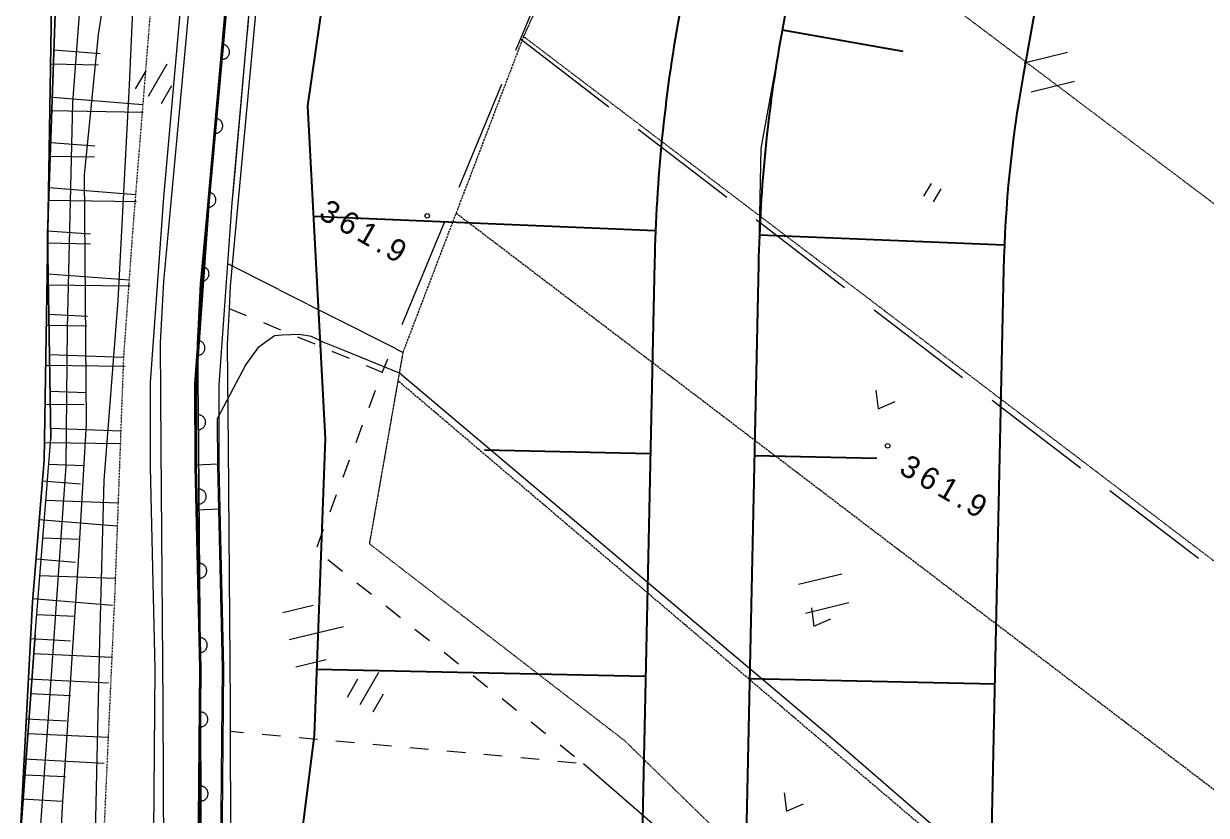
# Model space of a CAD drawing. Header units: millimetres. Extents: x 432273 to 1023813, y -32657 to 705940.
# Drawn here: x 533837 to 613464, y 350140 to 403424 of the extents above; entities that cross this region are included whole.
import ezdxf

# ---------------------------------------------------------------- set-up
doc = ezdxf.new("R2010")
doc.units = ezdxf.units.MM
doc.header["$LTSCALE"] = 100
for name, pattern in [('561019', [1, 0.5, -0.5]), ('56301', [0.5, 0.25, -0.25]), ('56302', [2, 1.5, -0.5]), ('SXF_一点短鎖線', [9.25, 6, -1.5, 0.25, -1.5])]:
    doc.linetypes.add(name, pattern=pattern)
for name, color, linetype, lineweight in [('D-BGD', 7, 'Continuous', 13), ('D-BMK', 2, 'SXF_一点短鎖線', 13), ('D-BMK-OTRS', 7, 'Continuous', 13), ('D-BYP-STR2', 6, 'Continuous', 25), ('●予備設計_LP横断', 7, 'Continuous', 13)]:
    doc.layers.add(name, color=color, linetype=linetype, lineweight=lineweight)
doc.styles.add('Style-WORKING', font='WORKING.shx')
doc.linetypes.add('56111', pattern='A,1.25,[30,dgnlstyle-dm500.shx,S=0.004,R=0,X=0,Y=0],1.25', length=2.5)

# ---------------------------------------------------------------- blocks, each defined once
blk = doc.blocks.new('M6334')
at = {"layer": '●予備設計_LP横断', "linetype": 'Continuous', "lineweight": 9}
for p, q in [((0, -1.25), (0, 1.25)), ((-1, -1.25), (-1, 0.15)), ((1, -1.25), (1, 0.15))]:
    blk.add_line(p, q, dxfattribs=at)
blk = doc.blocks.new('M6313')
at = {"layer": '●予備設計_LP横断', "linetype": 'Continuous', "lineweight": 9, "flags": 128}
blk.add_lwpolyline([(-0.75, 0), (0, -1), (0.75, 0)], dxfattribs=at)
blk = doc.blocks.new('M6311')
at = {"layer": '●予備設計_LP横断', "linetype": 'Continuous', "lineweight": 9}
for p, q in [((-0.75, -1), (-0.75, 0)), ((0, -1), (0, 0))]:
    blk.add_line(p, q, dxfattribs=at)
blk = doc.blocks.new('M7312')
at = {"layer": '●予備設計_LP横断', "linetype": 'Continuous', "lineweight": 20}
blk.add_circle((0, -0.001), 0.15, dxfattribs=at)
blk = doc.blocks.new('21311212131313131')
at = {"layer": 'D-BGD', "linetype": '56302'}
blk.add_line((2702908.9704, -1376395.0286), (2657800.9312, -1431775.2197), dxfattribs=at)
at = {"layer": 'D-BGD', "linetype": 'Continuous'}
for p, q in [((2664192.3316, -1383689.6553, 362995.9804), (2668626.5646, -1377640.9346, 363060.9804)), ((2658280.4734, -1391754.4838, 362908.9804), (2662714.7064, -1385705.7632, 362973.9804)), ((2637463.8741, -1389556.5307), (2636691.1228, -1386657.3345)), ((2635531.0767, -1390071.6982), (2634758.3254, -1387172.502)), ((2652367.738, -1399818.8322, 362820.9804), (2656801.971, -1393770.1115, 362886.9804)), ((2672868.6742, -1404015.7527), (2672100.3919, -1401116.723)), ((2646455.8798, -1407883.6608, 362733.9804), (2650890.1128, -1401834.9401, 362799.9804)), ((2670935.0828, -1404528.2056), (2670166.8005, -1401629.1758)), ((2640543.1444, -1415948.0091, 362646.9804), (2644977.3774, -1409899.2885, 362711.9804)), ((2683307.5115, -1418750.345, 362609.9804), (2688098.7825, -1412980.303, 362664.9804)), ((2634631.2862, -1424012.8377, 362559.9804), (2639065.5192, -1417964.117, 362624.9804)), ((2682082.5571, -1420350.7157, 362585.9804), (2682842.7354, -1419357.7782, 362600.9804)), ((2683274.2912, -1419233.7758, 362621.9804), (2683187.1526, -1420480.0164, 362652.9804)), ((2680563.5579, -1422336.1936, 362556.9804), (2681323.7362, -1421343.2562, 362571.9804)), ((2683099.5339, -1421727.1342, 362683.9804), (2683013.2725, -1422973.855, 362714.9804)), ((2679044.5587, -1424321.6716, 362527.9804), (2679803.8598, -1423328.2539, 362542.9804)), ((2682926.1339, -1424220.0957, 362745.9804), (2682838.9953, -1425466.3363, 362776.9804)), ((2637731.8444, -1425223.4025, 362552.9804), (2644717.6501, -1427952.1161, 362537.9804)), ((2677524.6824, -1426306.6694, 362498.9804), (2678284.8606, -1425313.7319, 362512.9804)), ((2682752.7339, -1426713.0571, 362808.9804), (2682665.1152, -1427960.1749, 362839.9804)), ((2676006.1633, -1428291.2702, 362468.9804), (2676765.8614, -1427299.2099, 362483.9804)), ((2647046.6767, -1428862.2999, 362532.9804), (2654032.4824, -1431591.0135, 362516.9804)), ((2674487.1641, -1430276.7481, 362439.9804), (2675245.9851, -1429284.2076, 362454.9804)), ((2682577.9766, -1429206.4155, 362870.9804), (2682491.7152, -1430453.1364, 362901.9804)), ((2672967.2878, -1432261.7459, 362410.9804), (2673726.9859, -1431269.6856, 362424.9804)), ((2682404.5766, -1431699.377, 362932.9804), (2682317.438, -1432945.6176, 362963.9804)), ((2656360.6318, -1432500.7171, 362511.9804), (2657238.0056, -1432843.0796, 362509.9804)), ((2658488.1796, -1433281.2231, 362491.9804), (2659667.201, -1433695.2356, 362475.9804)), ((2671448.2886, -1434247.2239, 362381.9804), (2672207.9867, -1433255.1636, 362395.9804)), ((2660847.5798, -1434108.8512, 362458.9804), (2662027.0814, -1434521.9865, 362441.9804)), ((2682230.6964, -1434193.2156, 362994.9804), (2682143.5579, -1435439.4562, 363025.9804)), ((2655897.0275, -1436260.9978, 362676.9804), (2656353.3935, -1435098.3221, 362619.9804)), ((2663206.1028, -1434935.999, 362425.9804), (2664385.6044, -1435349.1343, 362408.9804)), ((2669929.2894, -1436232.7018, 362351.9804), (2670688.5905, -1435239.2842, 362366.9804)), ((2675374.1916, -1438723.2278), (2674412.7631, -1435098.2818)), ((2665564.6258, -1435763.1468, 362392.9804), (2666745.0046, -1436176.7624, 362375.9804)), ((2677187.5418, -1438242.9938), (2676649.1385, -1436213.1134)), ((2667924.026, -1436590.7748, 362358.9804), (2669103.5276, -1437003.9102, 362342.9804)), ((2673562.1988, -1439203.0649), (2673024.6727, -1437173.6647)), ((2682056.4193, -1436685.6968, 363056.9804), (2681970.1579, -1437932.4177, 363087.9804)), ((2654985.6529, -1438585.9524, 362790.9804), (2655441.1417, -1437422.7964, 362733.9804)), ((2681883.0193, -1439178.6583, 363118.9804), (2681795.4006, -1440425.7761, 363149.9804)), ((2654073.4011, -1440910.4267, 362904.9804), (2654529.2869, -1439748.6281, 362847.9804)), ((2681709.1392, -1441672.4969, 363181.9804), (2681641.4369, -1442577.1058, 363219.9804)), ((2666774.435, -1445179.796), (2666662.5073, -1443582.8909)), ((2663665.9679, -1443712.9531), (2663756.8247, -1445310.8636)), ((2663756.8247, -1445310.8636), (2666774.435, -1445179.796)), ((2639197.6625, -1455432.0098), (2639561.4763, -1449335.452)), ((2640114.6288, -1455583.985), (2640089.1078, -1449299.8029)), ((2645292.2546, -1455515.9625), (2645639.4339, -1449698.1558)), ((2646139.4403, -1455553.2794), (2646114.1775, -1449622.6506)), ((2651101.933, -1455460.0871), (2651382.7951, -1450013.035)), ((2651828.2417, -1455532.436), (2651795.2978, -1449928.2134)), ((2656514.3918, -1455262.121), (2656595.2021, -1450281.0895)), ((2657235.3274, -1455505.5758), (2657202.0009, -1450151.9522)), ((2661479.6225, -1455080.5128), (2661556.1806, -1450361.5744)), ((2662445.2761, -1455484.7994), (2662422.8352, -1450319.5411)), ((2666335.0142, -1455302.989), (2666413.9031, -1450440.3841)), ((2667641.2686, -1455718.5916), (2667947.7305, -1450493.9789)), ((2671409.4904, -1455605.59), (2671491.952, -1450522.7683)), ((2672972.8053, -1456037.9862), (2673302.636, -1450666.561)), ((2676664.8359, -1455908.4244), (2676794.8335, -1450645.9327)), ((2682065.0517, -1456185.068), (2682198.5857, -1450779.4198)), ((2678367.5992, -1456221.0043), (2678537.0438, -1450830.1801)), ((2683762.3931, -1456404.0225), (2683936.6397, -1451004.4266)), ((2636006.0251, -1455388.0451), (2636192.2549, -1452265.493)), ((2636972.5378, -1455596.7455), (2636963.1061, -1452365.2737)), ((2642244.9586, -1455473.9861), (2642422.7068, -1452495.395)), ((2643176.1107, -1455572.6976), (2643160.0214, -1452519.9873)), ((2648197.8681, -1455555.9872), (2648354.1041, -1452671.8101)), ((2649017.3588, -1455544.106), (2649012.9873, -1452657.4159)), ((2653808.1624, -1455361.1041), (2653898.5805, -1452754.0832)), ((2654549.7439, -1455517.4372), (2654539.547, -1452787.1633)), ((2658997.0072, -1455171.3169), (2659036.3493, -1452746.3244)), ((2659862.6469, -1455496.0198), (2659844.3193, -1452863.8984)), ((2663907.7038, -1455158.2437), (2663946.1801, -1452796.3651)), ((2665024.5764, -1455562.9597), (2665178.5439, -1452990.9579)), ((2668872.2523, -1455454.2895), (2668912.59, -1452967.9329)), ((2674036.8717, -1455762.2659), (2674090.278, -1453170.6788)), ((2670289.0776, -1455879.8576), (2670450.3436, -1453232.0486)), ((2675667.8013, -1456133.8811), (2675758.8943, -1453447.6567)), ((2679364.9438, -1456046.7462), (2679430.8267, -1453379.7112)), ((2681062.5952, -1456316.8992), (2681149.7185, -1453617.1013)), ((2684838.6112, -1456327.1526), (2684906.2863, -1453587.5658)), ((2686462.1911, -1456491.1457), (2686554.1162, -1453782.5762)), ((2675409.1845, -1455844.0996), (2662176.6575, -1455055.018))]:
    blk.add_line(p, q, dxfattribs=at)
at = {"layer": 'D-BGD', "linetype": 'Continuous', "flags": 128}
for points, elevation in [([(2702153.7317, -1376870.8127), (2681169.2702, -1402131.1323), (2657284.392, -1431681.6933)], 361999.9804), ([(2500294.8029, -1428740.2306), (2508409.711, -1431228.6082), (2514811.5057, -1432683.4004), (2524842.0688, -1435273.107), (2537431.8809, -1438215.0067), (2554820.2005, -1441885.6245), (2576024.9899, -1445965.1036), (2585806.1412, -1447933.7566), (2596689.1636, -1449516.0617), (2609536.0621, -1451659.3085), (2613847.2703, -1452170.2824), (2614359.4142, -1449654.135), (2634916.4543, -1452440.7604), (2644408.9098, -1453172.8943), (2661106.8979, -1452704.6124), (2670021.7503, -1453036.182), (2686932.1851, -1453772.9379), (2703622.5533, -1454218.2154)], 363999.9803), ([(2828986.9218, -1456921.2074), (2805856.1044, -1456816.058), (2789667.3733, -1456972.5863), (2771551.848, -1456221.3806), (2755021.5856, -1456031.3366), (2738367.0338, -1455597.6861), (2718754.1381, -1455890.7267), (2696653.3621, -1455609.5754), (2678719.9587, -1454702.7015), (2663986.8988, -1453997.3627), (2654731.5827, -1454083.6309), (2639544.177, -1454054.1374), (2629689.0906, -1453517.9391), (2623379.0661, -1452278.691), (2622483.1475, -1454621.227), (2605866.7729, -1452862.0908), (2590531.4901, -1450422.5455), (2574950.7107, -1447881.6673), (2557628.6547, -1444666.8589), (2542719.8561, -1441975.1306), (2525843.2643, -1437890.3684), (2509335.4302, -1433517.2614), (2493542.7177, -1428964.4794)], 364999.9803), ([(2696766.6902, -1444371.5553), (2677436.5663, -1444606.2086), (2663852.3513, -1445209.2532), (2658302.8973, -1445333.7416), (2645975.8057, -1444698.3176), (2630595.0664, -1443647.5353), (2618461.119, -1442380.2409), (2600906.3451, -1439946.6445), (2587234.3133, -1437692.5605), (2583139.9232, -1437091.6538), (2578340.9662, -1436134.682), (2551333.3918, -1431459.5889), (2548342.8989, -1430922.6186), (2540072.2785, -1429430.8947), (2535182.6982, -1428395.8113), (2530313.3289, -1427034.3409), (2522623.25, -1424854.9133), (2517638.6902, -1423354.0007), (2514738.1951, -1422154.9145), (2510252.4896, -1422712.3935), (2503957.2115, -1422687.3786), (2504812.7968, -1420887.0816)], 361999.9804), ([(2657284.392, -1431681.6933), (2655857.5628, -1435398.0451), (2655307.5154, -1436865.1281), (2654943.5883, -1437648.6139), (2654819.869, -1438495.1961), (2654888.3327, -1439600.8916), (2654961.2492, -1440142.4257), (2655783.8084, -1441259.6477), (2656923.2446, -1442039.6028), (2660621.0058, -1443881.489), (2663805.5651, -1443809.8945), (2677396.0867, -1443205.7422), (2696736.903, -1442972.3821)], 361999.9804), ([(2586337.5759, -1445380.2881), (2591770.4628, -1446174.6997), (2592310.5974, -1444457.0818), (2605362.2872, -1446076.2975), (2620558.3775, -1448624.3298), (2625893.7405, -1449573.9802), (2629732.1911, -1450065.557), (2638268.6217, -1450272.0472), (2652788.4917, -1450729.5734), (2664931.3799, -1451420.3428), (2675771.0474, -1451499.144), (2683597.3161, -1451511.8116), (2702966.2352, -1451533.2441), (2719894.8684, -1451589.0993), (2737159.1071, -1451429.664), (2756824.0683, -1452057.776), (2779186.2686, -1453142.1229), (2797791.361, -1453305.1671), (2815815.4097, -1452655.3497), (2817769.9832, -1452252.4265), (2819896.0618, -1451486.2362), (2820356.2521, -1447505.1992), (2821533.6817, -1444152.7936)], 362999.9804)]:
    blk.add_lwpolyline(points, dxfattribs=dict(at, elevation=elevation))
at = {"layer": 'D-BGD', "linetype": '56301', "flags": 128}
for points in [[(2653062.1173, -1365553.1958), (2634229.5853, -1391672.3511), (2616581.0497, -1416149.3331), (2634459.3038, -1423800.1241), (2652664.9672, -1398759.4255), (2671973.9099, -1372201.0916)], [(2650151.6897, -1443411.4721), (2655876.8747, -1431478.905), (2668808.684, -1433469.1283), (2681697.073, -1416017.3086), (2688277.0456, -1408974.8929)]]:
    blk.add_lwpolyline(points, dxfattribs=at)
at = {"layer": 'D-BGD', "linetype": '56302', "flags": 128}
for points in [[(2646430.931, -1428092.0031), (2653425.996, -1418483.7305), (2684938.4172, -1375199.9084)], [(2634459.3038, -1423800.1241), (2649872.0773, -1429325.9931), (2655876.8747, -1431478.905)]]:
    blk.add_lwpolyline(points, dxfattribs=at)
at = {"layer": 'D-BGD', "linetype": 'Continuous', "extrusion": (0.136104, 0.342029, 0.929781), "elevation": 208632.585}
blk.add_lwpolyline([(-2967769.7839, 457997.9216), (-2974441.0318, 457949.0237), (-2975269.8227, 457943.5906)], dxfattribs=at)
at = {"layer": 'D-BGD', "linetype": 'Continuous', "extrusion": (0.027471, 0.037689, 0.998912), "elevation": 381110.2296}
blk.add_lwpolyline([(-2991631.4147, -388790.3323), (-2991333.938, -389926.736), (-2991405.7799, -389948.1776)], dxfattribs=at)
at = {"layer": 'D-BGD', "linetype": 'Continuous', "flags": 128}
for points in [[(2688337.1952, -1456506.3789), (2675409.1845, -1455844.0996), (2662176.6575, -1455055.018), (2648402.8087, -1455558.8102), (2633604.9765, -1455354.9708), (2631470.5568, -1455311.7277), (2630083.2459, -1455047.0386), (2628549.1149, -1454554.9098), (2626232.6182, -1453644.7452), (2623303.94, -1452661.6584), (2622216.6238, -1452296.7087), (2614238.3752, -1450104.3111), (2613011.7507, -1449766.8423), (2601725.522, -1447042.6561), (2595389.2314, -1445391.1555), (2592310.5974, -1444457.0818), (2591299.4088, -1444150.9078), (2588462.5123, -1443166.7639), (2586092.4245, -1442073.3564), (2585042.0945, -1441424.2641), (2584044.9253, -1440717.631), (2583497.0741, -1440119.0268)], [(2813260.185, -1449719.7526), (2805010.1621, -1449321.201), (2796298.4787, -1449109.974), (2784051.339, -1448851.2099), (2763157.7991, -1448695.1266), (2760157.2241, -1448488.9483), (2749793.9061, -1446338.4001), (2743956.4364, -1445460.4496), (2740317.5447, -1445258.2448), (2735264.9967, -1445006.0761), (2728516.5321, -1444688.5086), (2724791.6793, -1444595.4308), (2719643.2306, -1445055.7282), (2710270.4472, -1446493.6181), (2704263.9261, -1447246.8605), (2696832.0289, -1447471.7472), (2677523.4562, -1447704.518), (2663956.2402, -1448307.7482), (2658258.0979, -1448435.2019), (2645791.192, -1447792.7807), (2630327.8587, -1446736.6847), (2618087.3843, -1445457.815), (2600441.328, -1443011.8685), (2586730.5986, -1440751.4205)], [(2629267.7269, -1442000.8892), (2630723.6861, -1442152.6739), (2631890.5276, -1442232.8276), (2634725.9979, -1442426.1441), (2646066.0416, -1443200.6841), (2658325.2205, -1443833.1312), (2663665.9679, -1443712.9531)], [(2625840.9824, -1443252.0867), (2630585.9752, -1443747.442), (2645970.3065, -1444797.9106), (2658301.8671, -1445433.501), (2663756.8247, -1445310.8636)], [(2625841.015, -1443251.7754), (2630585.9752, -1443747.442), (2645970.3065, -1444797.9106), (2658301.8671, -1445433.501), (2663756.8365, -1445311.3941)], [(2663665.9679, -1443712.9531), (2666662.5073, -1443582.8909)], [(2666662.5087, -1443582.9226), (2677393.525, -1443106.2965), (2695201.8327, -1442890.6249)], [(2663756.8247, -1445310.8636), (2666774.435, -1445179.796)], [(2666774.4219, -1445179.5006), (2677439.128, -1444705.6542), (2695251.4148, -1444490.2293)], [(2666774.435, -1445179.796), (2677439.128, -1444705.6542), (2695251.4187, -1444490.5511)], [(2631470.5568, -1455311.7277), (2633604.9765, -1455354.9708), (2648402.8087, -1455558.8102), (2662176.6575, -1455055.018)], [(2675409.1845, -1455844.0996), (2688337.1952, -1456506.3789), (2700530.3611, -1456832.499), (2713033.4077, -1457117.3522), (2726549.5033, -1457273.9033), (2744644.345, -1457511.029), (2760827.2583, -1457714.9881), (2777526.8056, -1457793.6381), (2792966.6555, -1458026.3111), (2809848.735, -1458046.4207), (2827189.6609, -1458363.3214), (2831012.6992, -1458410.7124)]]:
    blk.add_lwpolyline(points, dxfattribs=at)
at = {"layer": 'D-BGD', "linetype": '561019', "flags": 128}
blk.add_lwpolyline([(2583497.0741, -1440119.0268), (2584519.838, -1440318.6738), (2586730.5986, -1440751.4205), (2596831.8476, -1442416.4908), (2608916.7292, -1445397.7633), (2616031.5602, -1446993.2297), (2629734.6801, -1448749.0352), (2647949.1345, -1449835.9879), (2656575.1457, -1450280.7642), (2672415.5186, -1450537.7519), (2688831.2457, -1450943.2643), (2712825.628, -1450607.9907), (2735988.0644, -1450128.5093), (2751772.1621, -1451019.3323), (2760521.6419, -1451513.4593), (2777307.8237, -1452714.5924), (2792439.1244, -1452952.7799), (2804939.8504, -1452771.2271), (2813316.3148, -1452526.4736), (2817740.021, -1451542.8807), (2818996.3179, -1451263.872), (2819755.4908, -1451295.2786), (2821486.513, -1451367.3553), (2831012.6992, -1451461.69)], dxfattribs=at)
at = {"layer": 'D-BGD', "linetype": '56111'}
for points in [[(2626009.0993, -1441658.0035), (2630723.6861, -1442152.6739), (2631890.5276, -1442232.8276), (2634359.953, -1442401.3233), (2634725.9979, -1442426.1441), (2644446.0921, -1443090.2294), (2646066.0416, -1443200.6841), (2658325.2205, -1443833.1312), (2663665.9679, -1443712.9531)], [(2695251.4148, -1444490.2293), (2677439.128, -1444705.6542), (2663855.7901, -1445309.1791), (2658301.8671, -1445433.501), (2645970.3065, -1444797.9106), (2630585.9752, -1443747.442), (2625842.594, -1443251.9404)], [(2666662.5073, -1443582.8909), (2677393.525, -1443106.2965), (2695201.8269, -1442890.1498)]]:
    blk.add_lwpolyline(points, dxfattribs=at)
at = {"layer": 'D-BGD', "linetype": 'Continuous', "extrusion": (-0.925653, 0.365986, 0.096026), "elevation": -2949253.3523}
blk.add_lwpolyline([(366606.6529, 649264.2998), (365547.3963, 649173.8819), (365360.8481, 649164.8402)], dxfattribs=at)
at = {"layer": 'D-BGD', "linetype": 'Continuous'}
for points, elevation in [([(2635420.7572, -1444030.8825), (2636418.7358, -1444102.9572), (2636419.0428, -1444058.6637), (2636416.6352, -1444015.1643), (2636410.1554, -1443972.8557), (2636400.564, -1443929.9838), (2636386.4204, -1443889.1799), (2636369.562, -1443849.17), (2636348.6316, -1443810.3509), (2636324.9032, -1443774.5604), (2636298.4601, -1443739.5638), (2636266.9846, -1443707.5124), (2636234.9456, -1443678.5727), (2636200.1088, -1443652.6615), (2636161.9938, -1443630.6559), (2636123.7955, -1443610.8848), (2636082.7994, -1443594.1421), (2636041.1566, -1443582.7457), (2635999.4306, -1443573.5838), (2635955.3037, -1443568.8077), (2635911.4904, -1443567.6235), (2635867.991, -1443570.0311), (2635825.6824, -1443576.5109), (2635782.8105, -1443586.1023), (2635742.0066, -1443600.2459), (2635700.6393, -1443617.5013), (2635662.3005, -1443637.5545), (2635626.9069, -1443662.6403), (2635591.9103, -1443689.0834), (2635560.3391, -1443719.6817), (2635531.3994, -1443751.7207), (2635505.4882, -1443786.5575), (2635482.6054, -1443824.1923), (2635462.8343, -1443862.3906), (2635446.9688, -1443903.8669), (2635434.6952, -1443945.0295), (2635426.4105, -1443987.2357), (2635420.7572, -1444030.8825)], 363013.9804), ([(2640408.4985, -1444388.9382), (2641405.5999, -1444460.5327), (2641406.7841, -1444416.7195), (2641403.4993, -1444372.7399), (2641397.8967, -1444330.9115), (2641387.4282, -1444287.5594), (2641373.2845, -1444246.7555), (2641356.4261, -1444206.7455), (2641336.8531, -1444167.5295), (2641311.7673, -1444132.136), (2641285.3243, -1444097.1393), (2641254.7259, -1444065.5682), (2641222.6869, -1444036.6285), (2641186.9729, -1444010.237), (2641150.2153, -1443987.8345), (2641110.6597, -1443968.4603), (2641070.5407, -1443952.1979), (2641028.8979, -1443940.8015), (2640986.2948, -1443931.1594), (2640942.648, -1443925.5061), (2640898.3546, -1443925.1991), (2640854.8551, -1443927.6067), (2640812.5466, -1443934.0864), (2640769.6746, -1443943.6778), (2640728.8707, -1443957.8215), (2640688.8608, -1443974.6799), (2640650.0418, -1443995.6103), (2640614.2512, -1444019.3387), (2640578.7744, -1444046.6589), (2640547.2032, -1444077.2573), (2640518.2635, -1444109.2962), (2640493.2295, -1444144.6133), (2640470.3467, -1444182.2481), (2640450.5756, -1444220.4463), (2640433.833, -1444261.4425), (2640422.4365, -1444303.0853), (2640413.2746, -1444344.8113), (2640408.4985, -1444388.9382)], 363015.9804), ([(2645395.3627, -1444746.5138), (2646392.464, -1444818.1083), (2646393.6483, -1444774.2951), (2646391.2406, -1444730.7956), (2646384.7609, -1444688.4871), (2646375.1695, -1444645.6151), (2646361.0258, -1444604.8112), (2646343.7705, -1444563.4439), (2646323.7172, -1444525.1051), (2646298.6315, -1444489.7115), (2646272.1884, -1444454.7149), (2646241.59, -1444423.1437), (2646209.5511, -1444394.204), (2646174.7142, -1444368.2928), (2646137.0794, -1444345.41), (2646098.004, -1444325.1587), (2646057.4049, -1444309.7735), (2646016.2423, -1444297.4999), (2645973.1589, -1444288.7349), (2645929.5121, -1444283.0817), (2645885.6989, -1444281.8975), (2645842.5964, -1444285.6625), (2645799.4107, -1444291.662), (2645756.5388, -1444301.2534), (2645715.7349, -1444315.3971), (2645675.725, -1444332.2554), (2645636.9059, -1444353.1859), (2645601.1154, -1444376.9143), (2645566.1188, -1444403.3573), (2645534.9445, -1444435.3131), (2645505.1277, -1444466.8718), (2645480.0936, -1444502.1889), (2645457.2108, -1444539.8237), (2645437.4397, -1444578.0219), (2645421.5743, -1444619.4982), (2645409.3007, -1444660.6608), (2645400.1388, -1444702.3868), (2645395.3627, -1444746.5138)], 363017.9804), ([(2670368.1083, -1444889.8308), (2671367.5973, -1444861.269), (2671364.3124, -1444817.2893), (2671356.9556, -1444774.5006), (2671346.884, -1444732.5058), (2671333.2205, -1444690.8248), (2671315.0048, -1444651.2118), (2671293.5941, -1444613.2699), (2671268.9886, -1444576.9992), (2671241.5851, -1444543.7569), (2671211.467, -1444511.3085), (2671177.5905, -1444483.643), (2671143.2338, -1444456.8546), (2671105.996, -1444435.3292), (2671065.9602, -1444416.8322), (2671025.8412, -1444400.5698), (2670983.3213, -1444388.6931), (2670940.6349, -1444381.2856), (2670897.8653, -1444376.1125), (2670853.5719, -1444375.8054), (2670809.5922, -1444379.0903), (2670767.2837, -1444385.57), (2670725.2889, -1444395.6416), (2670684.0048, -1444410.6624), (2670644.3918, -1444428.8781), (2670605.5728, -1444449.8086), (2670569.7822, -1444473.5369), (2670536.0598, -1444501.8176), (2670504.0916, -1444531.0586), (2670475.9459, -1444565.8122), (2670450.0346, -1444600.6491), (2670427.632, -1444637.4068), (2670409.1351, -1444677.4425), (2670392.8727, -1444717.5615), (2670380.996, -1444760.0814), (2670373.5884, -1444802.7678), (2670368.4154, -1444845.5374), (2670368.1083, -1444889.8308)], 363245.9804), ([(2675365.9499, -1444748.3789), (2676365.4389, -1444719.817), (2676362.154, -1444675.8374), (2676354.7971, -1444633.0486), (2676344.7256, -1444591.0538), (2676331.0621, -1444549.3728), (2676312.8464, -1444509.7598), (2676291.4357, -1444471.818), (2676267.7074, -1444436.0274), (2676239.4267, -1444402.3049), (2676209.3086, -1444369.8566), (2676175.4321, -1444342.191), (2676141.0754, -1444315.4026), (2676103.8375, -1444293.8772), (2676063.8018, -1444275.3803), (2676023.6828, -1444259.1178), (2675981.1629, -1444247.2412), (2675938.4765, -1444239.8336), (2675895.7069, -1444234.6606), (2675851.4135, -1444234.3535), (2675807.4338, -1444237.6383), (2675764.6451, -1444244.9952), (2675723.1305, -1444254.1896), (2675681.8464, -1444269.2105), (2675642.2334, -1444287.4262), (2675603.4144, -1444308.3566), (2675567.6238, -1444332.085), (2675533.9014, -1444360.3656), (2675501.9332, -1444389.6066), (2675473.7875, -1444424.3603), (2675447.8762, -1444459.1972), (2675426.3508, -1444496.435), (2675406.9767, -1444535.9906), (2675390.7142, -1444576.1096), (2675378.8376, -1444618.6295), (2675371.43, -1444661.3159), (2675366.257, -1444704.0855), (2675365.9499, -1444748.3789)], 363225.9804), ([(2680364.1885, -1444608.2843), (2681363.511, -1444584.1915), (2681361.1033, -1444540.692), (2681353.7464, -1444497.9033), (2681343.6748, -1444455.9085), (2681330.0114, -1444414.2274), (2681311.7956, -1444374.6145), (2681290.385, -1444336.6726), (2681267.1368, -1444300.0049), (2681238.8562, -1444266.2824), (2681209.6152, -1444234.3142), (2681175.7387, -1444206.6487), (2681141.382, -1444179.8603), (2681103.267, -1444157.8547), (2681063.7115, -1444138.4806), (2681023.5925, -1444122.2181), (2680981.0725, -1444110.3415), (2680938.3861, -1444102.9339), (2680895.6165, -1444097.7609), (2680851.8033, -1444096.5766), (2680807.8237, -1444099.8615), (2680765.0349, -1444107.2183), (2680723.0401, -1444117.2899), (2680681.3591, -1444130.9534), (2680641.7461, -1444149.1691), (2680603.4073, -1444169.2224), (2680567.1366, -1444193.8279), (2680533.8943, -1444221.2314), (2680501.4459, -1444251.3496), (2680472.9032, -1444284.7459), (2680446.992, -1444319.5828), (2680424.9863, -1444357.6978), (2680406.0924, -1444396.3762), (2680389.83, -1444436.4951), (2680377.9534, -1444479.0151), (2680369.6686, -1444521.2213), (2680365.3727, -1444564.4711), (2680364.1885, -1444608.2843)], 363216.9804), ([(2685362.5552, -1444488.7806), (2686361.8777, -1444464.6877), (2686358.5929, -1444420.7081), (2686352.1132, -1444378.3995), (2686342.0416, -1444336.4047), (2686328.3781, -1444294.7237), (2686310.1624, -1444255.1107), (2686289.232, -1444216.2917), (2686265.5036, -1444180.5011), (2686237.223, -1444146.7787), (2686207.1048, -1444114.3303), (2686173.7085, -1444085.7876), (2686138.8716, -1444059.8764), (2686102.114, -1444037.4738), (2686062.0782, -1444018.9768), (2686021.9592, -1444002.7144), (2685979.4393, -1443990.8378), (2685937.2331, -1443982.553), (2685894.4635, -1443977.38), (2685850.1701, -1443977.0729), (2685806.6706, -1443979.4806), (2685763.8819, -1443986.8374), (2685721.8871, -1443996.909), (2685680.206, -1444010.5725), (2685640.5931, -1444028.7882), (2685601.7741, -1444049.7187), (2685565.9835, -1444073.447), (2685532.261, -1444101.7277), (2685500.2929, -1444130.9687), (2685471.2699, -1444165.2421), (2685445.8389, -1444199.2019), (2685423.8333, -1444237.3169), (2685404.4592, -1444276.8724), (2685388.1967, -1444316.9914), (2685376.3201, -1444359.5114), (2685368.0354, -1444401.7175), (2685363.7395, -1444444.9673), (2685362.5552, -1444488.7806)], 363252.9804), ([(2650382.2268, -1445104.0894), (2651380.2054, -1445176.1641), (2651380.5124, -1445131.8707), (2651378.1048, -1445088.3712), (2651371.625, -1445046.0627), (2651362.0336, -1445003.1907), (2651348.3702, -1444961.5096), (2651331.5118, -1444921.4997), (2651310.5813, -1444882.6807), (2651286.3728, -1444847.7673), (2651259.0525, -1444812.2905), (2651228.4542, -1444780.7193), (2651196.4152, -1444751.7796), (2651161.5784, -1444725.8684), (2651123.9436, -1444702.9856), (2651085.7453, -1444683.2145), (2651044.269, -1444667.349), (2651003.1064, -1444655.0754), (2650960.9002, -1444646.7907), (2650917.2534, -1444641.1374), (2650873.4402, -1444639.9532), (2650829.4606, -1444643.238), (2650787.6322, -1444648.8406), (2650744.2801, -1444659.3092), (2650703.4762, -1444673.4528), (2650662.5891, -1444689.831), (2650623.7701, -1444710.7615), (2650588.8567, -1444734.97), (2650553.8601, -1444761.4131), (2650522.2889, -1444792.0115), (2650492.869, -1444824.9276), (2650466.9578, -1444859.7644), (2650444.075, -1444897.3992), (2650424.3039, -1444935.5975), (2650408.4384, -1444977.0738), (2650396.1648, -1445018.2364), (2650387.8801, -1445060.4426), (2650382.2268, -1445104.0894)], 363019.9804), ([(2655376.4852, -1445323.208), (2656376.4543, -1445293.769), (2656373.1695, -1445249.7893), (2656365.8126, -1445207.0006), (2656355.2608, -1445165.8829), (2656340.7202, -1445123.7217), (2656322.5044, -1445084.1087), (2656301.0938, -1445046.1669), (2656277.8456, -1445009.4992), (2656249.0848, -1444976.6538), (2656219.8438, -1444944.6857), (2656185.0901, -1444916.5399), (2656150.2533, -1444890.6287), (2656113.4956, -1444868.2261), (2656073.4599, -1444849.7292), (2656033.3409, -1444833.4667), (2655990.3407, -1444822.4673), (2655948.1345, -1444814.1825), (2655904.8848, -1444809.8866), (2655861.0715, -1444808.7024), (2655817.0919, -1444811.9872), (2655774.3032, -1444819.3441), (2655733.1855, -1444829.8959), (2655691.0243, -1444844.4365), (2655651.8915, -1444861.7751), (2655613.9497, -1444883.1857), (2655576.8017, -1444907.3111), (2655544.4366, -1444935.1947), (2655511.9883, -1444965.3129), (2655484.3227, -1444999.1894), (2655458.4115, -1445034.0263), (2655435.5287, -1445071.6611), (2655417.0317, -1445111.6968), (2655400.7693, -1445151.8158), (2655389.7698, -1445194.816), (2655381.9653, -1445236.145), (2655377.6694, -1445279.3948), (2655376.4852, -1445323.208)], 363116.9804), ([(2660372.3419, -1445174.9693), (2661372.311, -1445145.5302), (2661369.0262, -1445101.5506), (2661361.6693, -1445058.7618), (2661351.5977, -1445016.7671), (2661337.4541, -1444975.9632), (2661319.2383, -1444936.3502), (2661298.3079, -1444897.5312), (2661273.7024, -1444861.2604), (2661246.2989, -1444828.0181), (2661215.7005, -1444796.447), (2661182.3042, -1444767.9042), (2661147.4674, -1444741.993), (2661109.3524, -1444719.9874), (2661070.1938, -1444701.9706), (2661029.1976, -1444685.228), (2660987.5548, -1444673.8316), (2660944.8685, -1444666.424), (2660902.0988, -1444661.2509), (2660857.8054, -1444660.9439), (2660813.8258, -1444664.2287), (2660771.0371, -1444671.5856), (2660729.0423, -1444681.6572), (2660687.3612, -1444695.3206), (2660648.6254, -1444714.0166), (2660609.8064, -1444734.947), (2660573.5356, -1444759.5525), (2660540.2933, -1444786.956), (2660507.845, -1444817.0742), (2660480.1794, -1444850.9507), (2660454.2682, -1444885.7875), (2660432.2626, -1444923.9025), (2660413.3687, -1444962.5809), (2660397.9834, -1445003.1801), (2660386.1068, -1445045.7001), (2660377.822, -1445087.9063), (2660373.5261, -1445131.1561), (2660372.3419, -1445174.9693)], 363238.9804), ([(2665370.2667, -1445031.2828), (2666369.7557, -1445002.7209), (2666366.4708, -1444958.7413), (2666359.114, -1444915.9525), (2666349.0424, -1444873.9577), (2666335.3789, -1444832.2767), (2666317.1632, -1444792.6637), (2666295.7525, -1444754.7219), (2666271.147, -1444718.4511), (2666243.7435, -1444685.2088), (2666213.6254, -1444652.7605), (2666179.7489, -1444625.0949), (2666145.3922, -1444598.3065), (2666107.2772, -1444576.3009), (2666068.1186, -1444558.2842), (2666027.9996, -1444542.0217), (2665985.4797, -1444530.1451), (2665942.7933, -1444522.7375), (2665900.0237, -1444517.5645), (2665855.7303, -1444517.2574), (2665811.7506, -1444520.5422), (2665769.4421, -1444527.0219), (2665727.4473, -1444537.0935), (2665685.286, -1444551.6342), (2665645.6731, -1444569.8499), (2665607.7312, -1444591.2605), (2665571.9407, -1444614.9889), (2665538.2182, -1444643.2695), (2665506.25, -1444672.5105), (2665478.1043, -1444707.2642), (2665451.3159, -1444741.6209), (2665429.7904, -1444778.8587), (2665411.2935, -1444818.8945), (2665395.0311, -1444859.0135), (2665383.1544, -1444901.5334), (2665375.7469, -1444944.2198), (2665370.5738, -1444986.9894), (2665370.2667, -1445031.2828)], 363266.9804)]:
    blk.add_lwpolyline(points, close=True, dxfattribs=dict(at, elevation=elevation))
for points in [[(2582322.1792, -1435016.0155, 362829.9804), (2607415.0111, -1439096.6425, 363029.9804), (2615726.0815, -1440283.3192, 362899.9804), (2622667.3709, -1441119.1401, 362799.9804), (2626269.5566, -1441369.653, 363009.9804), (2651674.695, -1443192.9665, 363019.9804), (2653167.8528, -1443235.1507, 363059.9804), (2655599.5085, -1443312.2875, 363109.9804), (2662489.6985, -1443116.901, 363279.9804), (2679840.8893, -1442617.4534, 363209.9804), (2681641.4369, -1442577.1058, 363219.9804), (2694985.158, -1442255.0997, 363319.9804)], [(2583207.9325, -1437188.1667, 362839.9804), (2607108.7214, -1441072.2402, 363029.9804), (2615464.4821, -1442260.5813, 362899.9804), (2622476.7768, -1443112.4724, 362799.9804), (2626123.6529, -1443364.6497, 363009.9804), (2651573.4817, -1445189.6276, 363019.9804), (2655596.4475, -1445317.0793, 363109.9804), (2662549.7034, -1445110.6159, 363279.9804), (2679896.0922, -1444619.94, 363209.9804), (2695018.0158, -1444256.754, 363319.9804), (2698187.2539, -1444236.0541, 363269.9804), (2705364.7939, -1444015.5675, 363159.9804), (2717128.3391, -1442623.3073, 363249.9804), (2722345.7107, -1441922.5714, 363169.9804), (2724500.8351, -1441734.3209, 363129.9804), (2727155.3017, -1441716.8254, 363089.9804), (2745222.9542, -1442407.6226, 363359.9804), (2748571.0208, -1442872.433, 363309.9804), (2760450.7973, -1445328.7296, 363409.9804), (2762868.6881, -1445535.1355, 363369.9804), (2765778.3644, -1445634.5506, 363329.9804), (2788400.3983, -1446002.6912, 363519.9804), (2791054.8649, -1445985.1958, 363479.9804)], [(2583207.9325, -1437188.1667, 362839.9804), (2607108.7214, -1441072.2402, 363029.9804), (2615464.4821, -1442260.5813, 362899.9804), (2622476.7768, -1443112.4724, 362799.9804), (2626123.6529, -1443364.6497, 363009.9804), (2651573.4817, -1445189.6276, 363019.9804), (2655596.4475, -1445317.0793, 363109.9804), (2662549.7034, -1445110.6159, 363279.9804), (2679896.0922, -1444619.94, 363209.9804), (2695018.0158, -1444256.754, 363319.9804), (2698187.2539, -1444236.0541, 363269.9804), (2705364.7939, -1444015.5675, 363159.9804), (2717128.3391, -1442623.3073, 363249.9804), (2722345.7107, -1441922.5714, 363169.9804), (2724500.8351, -1441734.3209, 363129.9804), (2727155.3017, -1441716.8254, 363089.9804), (2745222.9542, -1442407.6226, 363359.9804), (2748571.0208, -1442872.433, 363309.9804), (2760450.7973, -1445328.7296, 363409.9804), (2762868.6881, -1445535.1355, 363369.9804), (2765778.3644, -1445634.5506, 363329.9804), (2788400.3983, -1446002.6912, 363519.9804), (2791054.8649, -1445985.1958, 363479.9804)], [(2695018.0158, -1444256.754, 363319.9804), (2679896.0922, -1444619.94, 363209.9804), (2662549.7034, -1445110.6159, 363279.9804), (2655596.4475, -1445317.0793, 363109.9804), (2651573.4817, -1445189.6276, 363019.9804), (2626123.6529, -1443364.6497, 363009.9804), (2622476.7768, -1443112.4724, 362799.9804), (2615464.4821, -1442260.5813, 362899.9804), (2607108.7214, -1441072.2402, 363029.9804), (2583207.9325, -1437188.1667, 362839.9804)], [(2695054.9102, -1446750.8347, 363319.9804), (2679955.3319, -1447114.8528, 363209.9804), (2662617.7147, -1447610.3306, 363279.9804), (2655588.6516, -1447809.4955, 363109.9804), (2651440.3862, -1447681.8525, 363019.9804), (2625945.8671, -1445855.2102, 363009.9804), (2622231.9554, -1445600.5363, 362799.9804), (2615135.082, -1444736.5447, 362899.9804), (2606725.8592, -1443541.7373, 363029.9804), (2596935.7785, -1441933.0083, 362939.9804), (2583698.0057, -1439770.7289, 362839.9804)], [(2831012.6992, -1458098.4189, 366391.701), (2826446.121, -1457972.2405, 366389.9802), (2792271.9507, -1458006.2559, 366449.9802), (2749817.7025, -1457463.381, 366559.9802), (2707175.5385, -1457159.6455, 366659.9802), (2673222.5721, -1456060.714, 366369.9802), (2663631.2354, -1455484.2159, 366509.9802), (2633029.1575, -1455615.4653, 366339.9802), (2629159.9104, -1454124.3163, 366479.9802), (2624639.5155, -1452573.1146, 366199.9802), (2621279.4727, -1451588.7307, 365789.9802), (2605031.1069, -1447470.5301, 364589.9803), (2593155.4244, -1444423.6549, 364049.9803), (2588049.4439, -1442734.288, 363589.9803), (2585098.2722, -1441586.1223, 363159.9804), (2583996.7578, -1440641.1007, 362899.9804), (2583734.8236, -1440224.0989, 363109.9804), (2583698.0057, -1439770.7289, 362839.9804)], [(2633029.1575, -1455615.4653, 366339.9802), (2663631.2354, -1455484.2159, 366509.9802), (2673222.5721, -1456060.714, 366369.9802), (2707175.5385, -1457159.6455, 366659.9802), (2749817.7025, -1457463.381, 366559.9802), (2792271.9507, -1458006.2559, 366449.9802)]]:
    blk.add_polyline3d(points, dxfattribs=at)
at = {"layer": 'D-BMK'}
blk.add_lwpolyline([(2589189.5631, -1230709.1702), (2589872.5778, -1263509.1193, -0.0787115282), (2585621.508, -1294509.7547), (2564331.8799, -1364983.0527, 0.4549504243), (2585573.9279, -1398823.3893), (2633953.1706, -1406448.3262, 0.0389360191), (2649456.1269, -1407667.6426), (2831012.6992, -1407786.7943)], format="xyb", dxfattribs=at)
at = {"layer": 'D-BMK-OTRS', "color": 7, "linetype": 'Continuous', "lineweight": 13}
for p, q in [((2633953.1706, -1406448.3262), (2641657.1013, -1407662.5243)), ((2641657.1013, -1407662.5243), (2649456.1269, -1407667.6426))]:
    blk.add_line(p, q, dxfattribs=at)
at = {"layer": 'D-BYP-STR2'}
for p, q in [((2647467.8457, -1407646.5692), (2647806.9461, -1391140.052)), ((2677341.2708, -1407685.943), (2677352.106, -1391175.9466)), ((2633638.1676, -1406398.6793), (2634923.3542, -1398244.3356)), ((2662341.274, -1407676.0989), (2662346.6916, -1399421.1006)), ((2646850.3776, -1437703.2961), (2647324.072, -1414645.0926)), ((2662329.3434, -1425855.2943), (2662336.6801, -1414676.0974)), ((2677322.136, -1436842.5252), (2677336.6769, -1414685.9415))]:
    blk.add_line(p, q, dxfattribs=at)
at = {"layer": 'D-BYP-STR2', "flags": 128}
for points in [[(2582191.0803, -1230854.9042), (2582874.095, -1263654.8532, -0.0787115282), (2578920.6001, -1292485.4442), (2557630.972, -1362958.7422, 0.4549504243), (2584484.1271, -1405738.0357), (2632863.3697, -1413362.9725, 0.0389360191), (2649451.533, -1414667.6411), (2831012.6992, -1414786.7958)], [(2589189.5631, -1230709.1702), (2589872.5778, -1263509.1193, -0.0787115282), (2585621.508, -1294509.7547), (2564331.8799, -1364983.0527, 0.4549504243), (2585573.9279, -1398823.3893), (2633953.1706, -1406448.3262, 0.0389360191), (2649456.1269, -1407667.6426), (2831012.6992, -1407786.7943)], [(2594735.5442, -1321431.3572), (2580136.4499, -1369757.5336, 0.4549504243), (2588144.3012, -1382514.702), (2636523.5438, -1390139.6389, 0.0389360191), (2649466.9621, -1391157.6462), (2831012.6992, -1391276.7907)]]:
    blk.add_lwpolyline(points, format="xyb", dxfattribs=at)
at = {"layer": 'D-BYP-STR2', "linetype": 'Continuous', "flags": 128}
blk.add_lwpolyline([(2573926.9231, -1428882.5824), (2597776.4436, -1429927.4114), (2617146.7865, -1435488.913), (2639430.4217, -1438253.3281), (2661804.7366, -1436594.7482), (2681790.1465, -1436913.869), (2701804.728, -1439026.9994), (2721788.7597, -1439040.1197), (2741788.7554, -1439053.2453), (2761789.4402, -1438016.3711), (2781789.4654, -1437984.4966), (2801804.7064, -1438392.6272), (2821789.1976, -1438405.7477), (2831012.6992, -1438411.8008)], dxfattribs=at)
at = {"layer": 'D-BGD', "linetype": 'Continuous', "lineweight": 9, "xscale": 1000, "yscale": 1000, "zscale": 1000, "rotation": 61.30205960440028}
for name, p in [('M6311', (2644131.8664, -1395483.4948)), ('M6313', (2658133.392, -1398930.9997)), ('M6313', (2672852.8211, -1402951.3987)), ('M6313', (2685341.8283, -1404538.4703)), ('M6334', (2678538.3446, -1433251.5009)), ('M6334', (2637906.6564, -1448359.2762))]:
    blk.add_blockref(name, p, dxfattribs=at)
at = {"layer": 'D-BGD', "linetype": 'Continuous', "lineweight": 20, "xscale": 1000, "yscale": 1000, "zscale": 1000, "rotation": 61.30205960440028}
for p in [(2661493.3947, -1398719.9119, 361896.9804), (2646665.7209, -1430030.9168, 361896.9804)]:
    blk.add_blockref('M7312', p, dxfattribs=at)
at = {"layer": 'D-BGD', "linetype": 'Continuous', "char_height": 1499.999919, "attachment_point": 7, "rotation": 61.302059604, "line_spacing_factor": 0.722892, "style": 'Style-WORKING'}
for insert in [(2663306.6569, -1398002.5017, 361896.9804), (2646946.1889, -1437431.1081)]:
    blk.add_mtext('\\T1.319;361.9', dxfattribs=dict(at, insert=insert))

msp = doc.modelspace()

# ---------------------------------------------------------------- block references
at = {"layer": 'D-BGD', "linetype": '56301', "rotation": 268.807065034117}
msp.add_blockref('21311212131313131', (2045832.1, 3006806.9, 354000), dxfattribs=at)

doc.saveas('drawing.dxf')
